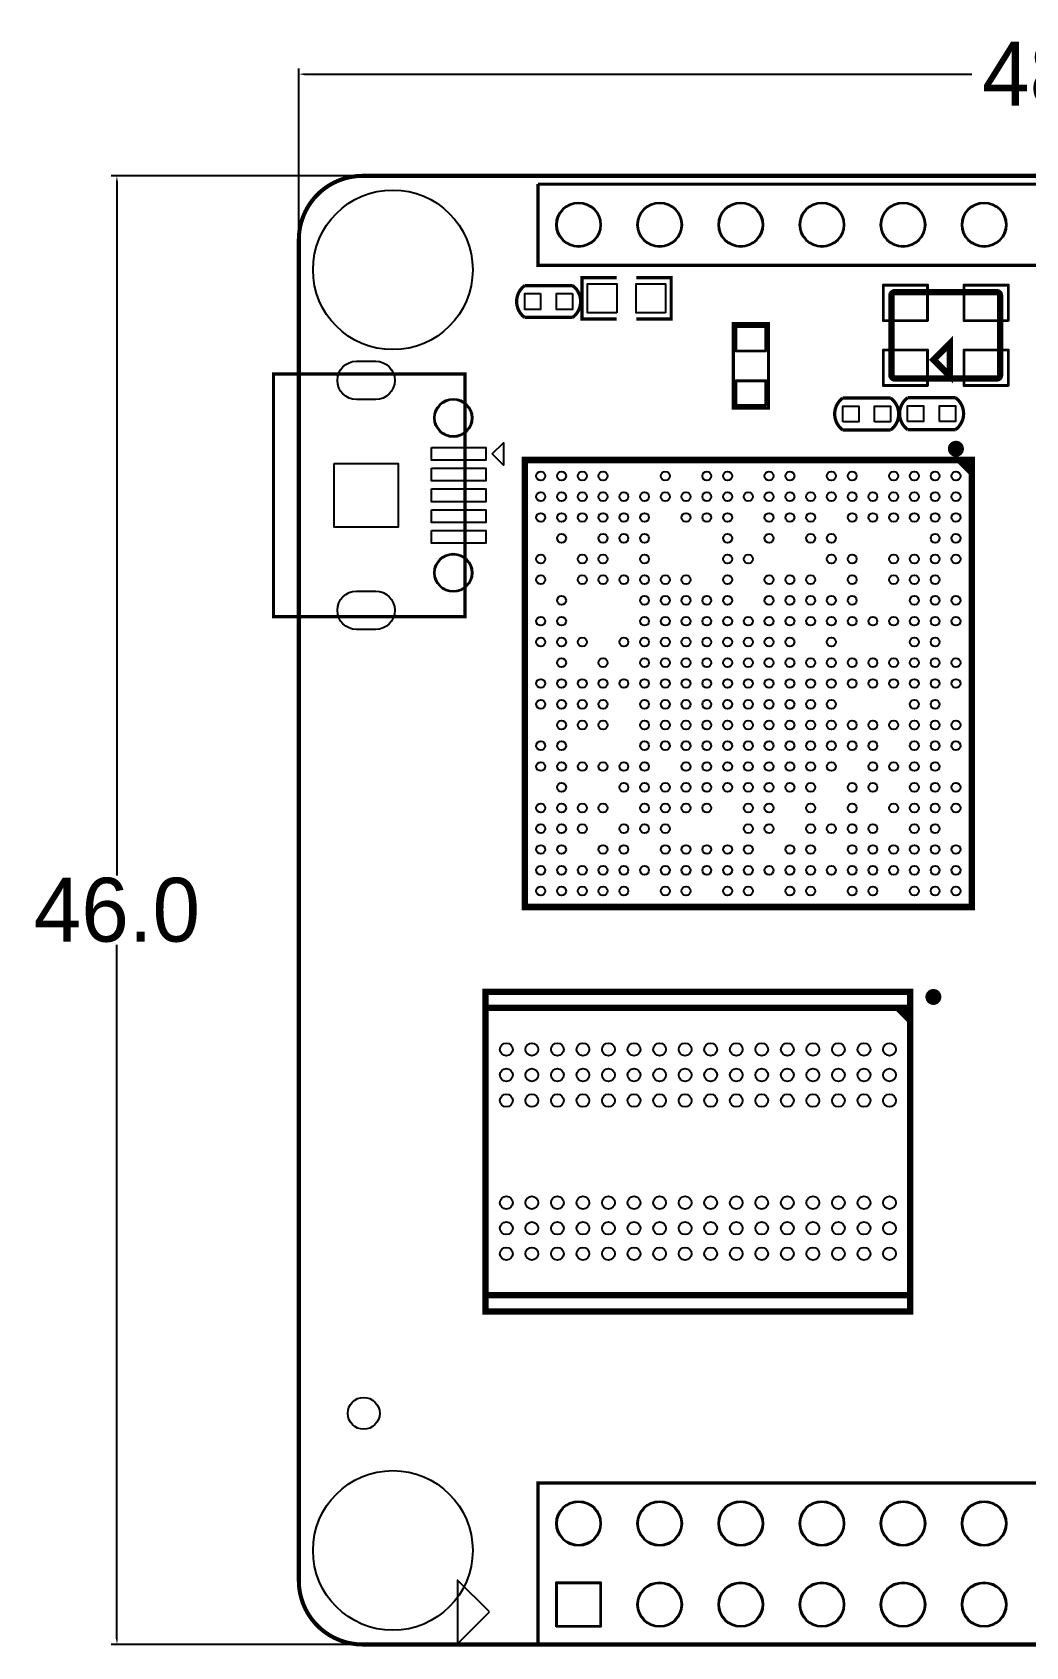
# Model space of a CAD drawing. Header units: millimetres. Extents: x -62 to 52, y -23 to 27.
# Drawn here: x -62.3 to -31.2, y -23.2 to 27.4 of the extents above; entities that cross this region are included whole.
import ezdxf

# ---------------------------------------------------------------- set-up
doc = ezdxf.new("R2010")
doc.units = ezdxf.units.MM
for name, color, linetype in [('BG_OUTLINE', 254, 'Continuous'), ('PG_SILKSCREEN_TOP', 30, 'Continuous'), ('PIN_PASTEMASK_TOP', 85, 'Continuous'), ('PIN_TOP', 1, 'Continuous')]:
    doc.layers.add(name, color=color, linetype=linetype)
doc.dimstyles.get("Standard").update_dxf_attribs({"dimtxt": 0.18, "dimasz": 0.18, "dimexe": 0.18, "dimexo": 0.0625, "dimgap": 0.09, "dimtad": 0, "dimtih": 1, "dimtoh": 1, "dimdec": 1, "dimzin": 0, "dimdsep": 46, "dimtxsty": 'Standard', "dimcen": 0.09, "dimadec": 0, "dimazin": 0, "dimtfac": 1, "dimtdec": 1, "dimtofl": 0, "dimtmove": 0, "dimatfit": 3, "dimfxl": 1, "dimtolj": 1, "dimtzin": 0, "dimarcsym": 0})

# ---------------------------------------------------------------- blocks, each defined once
blk = doc.blocks.new('*D5')
at = {"color": 0, "linetype": 'Continuous', "lineweight": -2}
for p, q in [((-52.052, 22.91), (-59.865, 22.91)), ((-59.685, 22.73), (-59.685, 1)), ((-59.685, -22.91), (-59.685, -1.18)), ((-52.052, -23.09), (-59.865, -23.09))]:
    blk.add_line(p, q, dxfattribs=at)
at = {"color": 0, "linetype": 'Continuous'}
for points in [[(-59.715, 22.73), (-59.655, 22.73), (-59.685, 22.91)], [(-59.715, -22.91), (-59.655, -22.91), (-59.685, -23.09)]]:
    blk.add_solid(points, dxfattribs=at)
at = {"layer": 'Defpoints', "color": 0, "linetype": 'Continuous'}
for p in [(-51.99, 22.91), (-59.685, -23.09), (-51.99, -23.09)]:
    blk.add_point(p, dxfattribs=at)
at = {"color": 0, "linetype": 'Continuous', "insert": (-59.685, -0.09), "char_height": 2, "attachment_point": 5}
blk.add_mtext('\\A1;46.0', dxfattribs=at)
blk = doc.blocks.new('*D6')
at = {"color": 0, "linetype": 'Continuous', "lineweight": -2}
for p, q in [((-53.99, 20.973), (-53.99, 26.273)), ((-53.81, 26.093), (-32.913, 26.093)), ((-6.17, 26.093), (-27.067, 26.093)), ((-5.99, 20.973), (-5.99, 26.273))]:
    blk.add_line(p, q, dxfattribs=at)
at = {"color": 0, "linetype": 'Continuous'}
for points in [[(-53.81, 26.123), (-53.81, 26.063), (-53.99, 26.093)], [(-6.17, 26.123), (-6.17, 26.063), (-5.99, 26.093)]]:
    blk.add_solid(points, dxfattribs=at)
at = {"layer": 'Defpoints', "color": 0, "linetype": 'Continuous'}
for p in [(-5.99, 26.093), (-53.99, 20.91), (-5.99, 20.91)]:
    blk.add_point(p, dxfattribs=at)
at = {"color": 0, "linetype": 'Continuous', "insert": (-29.99, 26.093), "char_height": 2, "attachment_point": 5}
blk.add_mtext('\\A1;48.0', dxfattribs=at)

msp = doc.modelspace()

# ---------------------------------------------------------------- linework, layer by layer
at = {"layer": 'BG_OUTLINE', "const_width": 0.127}
msp.add_lwpolyline([(-51.99, 22.91), (-7.99, 22.91, -0.414214), (-5.99, 20.91), (-5.99, -21.09, -0.414214), (-7.99, -23.09), (-51.99, -23.09, -0.414214), (-53.99, -21.09), (-53.99, 20.91, -0.414214), (-51.99, 22.91)], format="xyb", dxfattribs=at)
at = {"layer": 'PG_SILKSCREEN_TOP'}
for points, const_width in [([(-46.5, 22.649), (-13.48, 22.649), (-13.48, 20.109)], 0.1), ([(-13.48, 20.109), (-46.5, 20.109), (-46.5, 22.649)], 0.1), ([(-44.033, 19.723), (-45.125, 19.723), (-45.125, 18.427), (-44.033, 18.427)], 0.102), ([(-43.424, 19.723), (-42.331, 19.723), (-42.331, 18.427), (-43.424, 18.427)], 0.102), ([(-45.417, 19.473), (-46.917, 19.473)], 0.102), ([(-46.917, 18.474), (-45.417, 18.474)], 0.102), ([(-40.383, 18.282), (-39.283, 18.282), (-39.283, 15.632), (-40.383, 15.632), (-40.383, 18.282)], 0.1), ([(-33.605, 16.644), (-33.605, 17.66), (-34.113, 17.152), (-33.605, 16.644)], 0.203), ([(-53.983, 9.102), (-48.783, 9.102), (-48.783, 16.702), (-54.783, 16.702), (-54.783, 9.102), (-53.983, 9.102)], 0.1), ([(-53.983, 16.702), (-53.983, 9.102)], 0.1), ([(-35.458, 15.95), (-36.958, 15.95)], 0.102), ([(-33.426, 15.961), (-34.926, 15.961)], 0.102), ([(-36.958, 14.95), (-35.458, 14.95)], 0.102), ([(-34.926, 14.961), (-33.426, 14.961)], 0.102), ([(-46.914, 14.01), (-46.914, 0.01), (-32.913, 0.01), (-32.913, 14.01), (-46.914, 14.01)], 0.201), ([(-33.315, 14.01), (-32.913, 13.609)], 0.201), ([(-33.114, 14.01), (-32.913, 13.81)], 0.201), ([(-34.843, -3.152), (-34.843, -2.648), (-48.143, -2.648), (-48.143, -3.152), (-34.843, -3.152), (-34.843, -12.152), (-48.143, -12.152), (-48.143, -3.152)], 0.2), ([(-35.243, -3.152), (-34.843, -3.552)], 0.2), ([(-35.043, -3.152), (-34.843, -3.352)], 0.2), ([(-34.843, -12.152), (-34.843, -12.656), (-48.143, -12.656), (-48.143, -12.152)], 0.2), ([(-46.5, -18.029), (-13.48, -18.029), (-13.48, -23.109), (-46.5, -23.109), (-46.5, -18.029)], 0.1)]:
    msp.add_lwpolyline(points, dxfattribs=dict(at, const_width=const_width))
for points, const_width in [([(-46.917, 18.474, -0.504954), (-46.917, 19.473)], 0.102), ([(-45.417, 18.474, 0.503899), (-45.417, 19.473)], 0.102), ([(-32.032, 16.664), (-32.032, 19.164, 0.414406), (-32.132, 19.264), (-35.331, 19.264, 0.414454), (-35.432, 19.164), (-35.432, 16.664, 0.414418), (-35.331, 16.564), (-32.132, 16.564, 0.414394), (-32.032, 16.664)], 0.2), ([(-36.958, 15.95, 0.503898), (-36.958, 14.95)], 0.102), ([(-35.458, 15.95, -0.504954), (-35.458, 14.95)], 0.102), ([(-34.926, 15.961, 0.503889), (-34.926, 14.961)], 0.102), ([(-33.426, 15.961, -0.504958), (-33.426, 14.961)], 0.102), ([(-33.287, 14.36, -0.999969), (-33.54, 14.36, -1.000031), (-33.287, 14.36)], 0.249), ([(-33.994, -2.808, -0.999975), (-34.244, -2.808, -1.000025), (-33.994, -2.808)], 0.25)]:
    msp.add_lwpolyline(points, format="xyb", dxfattribs=dict(at, const_width=const_width))
for points in [[(-47.933, 14.202), (-47.583, 14.552), (-47.583, 13.852)], [(-48.017, -22.07), (-49.017, -21.07), (-49.017, -23.07)]]:
    msp.add_lwpolyline(points, close=True, dxfattribs=at)
at = {"layer": 'PIN_PASTEMASK_TOP'}
for points in [[(-46.417, 19.223), (-46.417, 18.723), (-46.917, 18.723), (-46.917, 19.223)], [(-45.417, 19.223), (-45.417, 18.723), (-45.917, 18.723), (-45.917, 19.223)], [(-44.033, 18.618), (-44.948, 18.618), (-44.948, 19.532), (-44.033, 19.532)], [(-42.509, 18.618), (-43.424, 18.618), (-43.424, 19.532), (-42.509, 19.532)], [(-34.321, 18.379), (-35.671, 18.379), (-35.671, 19.479), (-34.321, 19.479)], [(-31.792, 18.379), (-33.142, 18.379), (-33.142, 19.479), (-31.792, 19.479)], [(-39.383, 17.432), (-40.283, 17.432), (-40.283, 18.182), (-39.383, 18.182)], [(-34.321, 16.349), (-35.671, 16.349), (-35.671, 17.449), (-34.321, 17.449)], [(-31.792, 16.349), (-33.142, 16.349), (-33.142, 17.449), (-31.792, 17.449)], [(-39.383, 15.732), (-40.283, 15.732), (-40.283, 16.482), (-39.383, 16.482)], [(-36.958, 15.2), (-36.958, 15.7), (-36.458, 15.7), (-36.458, 15.2)], [(-35.958, 15.2), (-35.958, 15.7), (-35.458, 15.7), (-35.458, 15.2)], [(-34.926, 15.211), (-34.926, 15.711), (-34.426, 15.711), (-34.426, 15.211)], [(-33.926, 15.211), (-33.926, 15.711), (-33.426, 15.711), (-33.426, 15.211)], [(-49.833, 14.402), (-48.133, 14.402), (-48.133, 14.002), (-49.833, 14.002)], [(-52.883, 13.902), (-50.883, 13.902), (-50.883, 11.902), (-52.883, 11.902)], [(-49.833, 13.752), (-48.133, 13.752), (-48.133, 13.352), (-49.833, 13.352)], [(-49.833, 13.102), (-48.133, 13.102), (-48.133, 12.702), (-49.833, 12.702)], [(-49.833, 12.452), (-48.133, 12.452), (-48.133, 12.052), (-49.833, 12.052)], [(-49.833, 11.802), (-48.133, 11.802), (-48.133, 11.402), (-49.833, 11.402)], [(-45.905, -22.514), (-45.905, -21.164), (-44.555, -21.164), (-44.555, -22.514)]]:
    msp.add_lwpolyline(points, close=True, dxfattribs=at)
for points in [[(-51.583, 15.902), (-52.183, 15.902, -1), (-52.183, 17.102), (-51.583, 17.102, -1)], [(-51.583, 8.702), (-52.183, 8.702, -1), (-52.183, 9.902), (-51.583, 9.902, -1)]]:
    msp.add_lwpolyline(points, format="xyb", close=True, dxfattribs=at)
for centre, radius in [((-45.23, 21.379), 0.675), ((-42.69, 21.379), 0.675), ((-40.15, 21.379), 0.675), ((-37.61, 21.379), 0.675), ((-35.07, 21.379), 0.675), ((-32.53, 21.379), 0.675), ((-49.153, 15.327), 0.575), ((-46.414, 13.51), 0.14), ((-45.763, 13.51), 0.14), ((-45.113, 13.51), 0.14), ((-44.463, 13.51), 0.14), ((-42.515, 13.51), 0.14), ((-41.214, 13.51), 0.14), ((-40.564, 13.51), 0.14), ((-39.263, 13.51), 0.14), ((-38.613, 13.51), 0.14), ((-37.313, 13.51), 0.14), ((-36.662, 13.51), 0.14), ((-35.365, 13.51), 0.14), ((-34.714, 13.51), 0.14), ((-34.064, 13.51), 0.14), ((-33.414, 13.51), 0.14), ((-46.414, 12.86), 0.14), ((-45.763, 12.86), 0.14), ((-45.113, 12.86), 0.14), ((-44.463, 12.86), 0.14), ((-43.812, 12.86), 0.14), ((-43.165, 12.86), 0.14), ((-42.515, 12.86), 0.14), ((-41.864, 12.86), 0.14), ((-41.214, 12.86), 0.14), ((-40.564, 12.86), 0.14), ((-39.914, 12.86), 0.14), ((-39.263, 12.86), 0.14), ((-38.613, 12.86), 0.14), ((-37.963, 12.86), 0.14), ((-37.313, 12.86), 0.14), ((-36.662, 12.86), 0.14), ((-36.015, 12.86), 0.14), ((-35.365, 12.86), 0.14), ((-34.714, 12.86), 0.14), ((-34.064, 12.86), 0.14), ((-33.414, 12.86), 0.14), ((-46.414, 12.209), 0.14), ((-45.763, 12.209), 0.14), ((-45.113, 12.209), 0.14), ((-44.463, 12.209), 0.14), ((-43.812, 12.209), 0.14), ((-43.165, 12.209), 0.14), ((-41.864, 12.209), 0.14), ((-41.214, 12.209), 0.14), ((-40.564, 12.209), 0.14), ((-39.263, 12.209), 0.14), ((-38.613, 12.209), 0.14), ((-37.963, 12.209), 0.14), ((-36.662, 12.209), 0.14), ((-36.015, 12.209), 0.14), ((-35.365, 12.209), 0.14), ((-34.714, 12.209), 0.14), ((-34.064, 12.209), 0.14), ((-33.414, 12.209), 0.14), ((-45.763, 11.559), 0.14), ((-44.463, 11.559), 0.14), ((-43.812, 11.559), 0.14), ((-43.165, 11.559), 0.14), ((-40.564, 11.559), 0.14), ((-39.263, 11.559), 0.14), ((-37.963, 11.559), 0.14), ((-37.313, 11.559), 0.14), ((-34.064, 11.559), 0.14), ((-33.414, 11.559), 0.14), ((-49.153, 10.477), 0.575), ((-46.414, 10.909), 0.14), ((-45.113, 10.909), 0.14), ((-44.463, 10.909), 0.14), ((-43.165, 10.909), 0.14), ((-40.564, 10.909), 0.14), ((-39.914, 10.909), 0.14), ((-37.313, 10.909), 0.14), ((-36.662, 10.909), 0.14), ((-35.365, 10.909), 0.14), ((-34.714, 10.909), 0.14), ((-34.064, 10.909), 0.14), ((-33.414, 10.909), 0.14), ((-46.414, 10.261), 0.14), ((-45.113, 10.261), 0.14), ((-44.463, 10.261), 0.14), ((-43.812, 10.261), 0.14), ((-43.165, 10.261), 0.14), ((-42.515, 10.261), 0.14), ((-41.864, 10.261), 0.14), ((-40.564, 10.261), 0.14), ((-39.263, 10.261), 0.14), ((-38.613, 10.261), 0.14), ((-37.963, 10.261), 0.14), ((-36.662, 10.261), 0.14), ((-35.365, 10.261), 0.14), ((-34.714, 10.261), 0.14), ((-34.064, 10.261), 0.14), ((-45.763, 9.611), 0.14), ((-43.165, 9.611), 0.14), ((-42.515, 9.611), 0.14), ((-41.864, 9.611), 0.14), ((-41.214, 9.611), 0.14), ((-40.564, 9.611), 0.14), ((-39.263, 9.611), 0.14), ((-38.613, 9.611), 0.14), ((-37.963, 9.611), 0.14), ((-37.313, 9.611), 0.14), ((-36.662, 9.611), 0.14), ((-34.714, 9.611), 0.14), ((-34.064, 9.611), 0.14), ((-33.414, 9.611), 0.14), ((-46.414, 8.961), 0.14), ((-45.763, 8.961), 0.14), ((-43.165, 8.961), 0.14), ((-42.515, 8.961), 0.14), ((-41.864, 8.961), 0.14), ((-41.214, 8.961), 0.14), ((-40.564, 8.961), 0.14), ((-39.914, 8.961), 0.14), ((-39.263, 8.961), 0.14), ((-38.613, 8.961), 0.14), ((-37.963, 8.961), 0.14), ((-37.313, 8.961), 0.14), ((-36.662, 8.961), 0.14), ((-36.015, 8.961), 0.14), ((-35.365, 8.961), 0.14), ((-34.714, 8.961), 0.14), ((-34.064, 8.961), 0.14), ((-33.414, 8.961), 0.14), ((-46.414, 8.311), 0.14), ((-45.763, 8.311), 0.14), ((-45.113, 8.311), 0.14), ((-43.812, 8.311), 0.14), ((-43.165, 8.311), 0.14), ((-42.515, 8.311), 0.14), ((-41.864, 8.311), 0.14), ((-41.214, 8.311), 0.14), ((-40.564, 8.311), 0.14), ((-39.914, 8.311), 0.14), ((-39.263, 8.311), 0.14), ((-38.613, 8.311), 0.14), ((-37.313, 8.311), 0.14), ((-34.714, 8.311), 0.14), ((-34.064, 8.311), 0.14), ((-45.763, 7.66), 0.14), ((-44.463, 7.66), 0.14), ((-43.165, 7.66), 0.14), ((-42.515, 7.66), 0.14), ((-41.864, 7.66), 0.14), ((-41.214, 7.66), 0.14), ((-40.564, 7.66), 0.14), ((-39.914, 7.66), 0.14), ((-39.263, 7.66), 0.14), ((-38.613, 7.66), 0.14), ((-37.963, 7.66), 0.14), ((-37.313, 7.66), 0.14), ((-36.662, 7.66), 0.14), ((-36.015, 7.66), 0.14), ((-35.365, 7.66), 0.14), ((-34.714, 7.66), 0.14), ((-34.064, 7.66), 0.14), ((-33.414, 7.66), 0.14), ((-46.414, 7.01), 0.14), ((-45.763, 7.01), 0.14), ((-45.113, 7.01), 0.14), ((-44.463, 7.01), 0.14), ((-43.812, 7.01), 0.14), ((-43.165, 7.01), 0.14), ((-42.515, 7.01), 0.14), ((-41.864, 7.01), 0.14), ((-41.214, 7.01), 0.14), ((-40.564, 7.01), 0.14), ((-39.914, 7.01), 0.14), ((-39.263, 7.01), 0.14), ((-38.613, 7.01), 0.14), ((-37.963, 7.01), 0.14), ((-37.313, 7.01), 0.14), ((-36.662, 7.01), 0.14), ((-36.015, 7.01), 0.14), ((-35.365, 7.01), 0.14), ((-34.714, 7.01), 0.14), ((-34.064, 7.01), 0.14), ((-33.414, 7.01), 0.14), ((-46.414, 6.36), 0.14), ((-45.763, 6.36), 0.14), ((-45.113, 6.36), 0.14), ((-44.463, 6.36), 0.14), ((-43.165, 6.36), 0.14), ((-42.515, 6.36), 0.14), ((-41.864, 6.36), 0.14), ((-41.214, 6.36), 0.14), ((-40.564, 6.36), 0.14), ((-39.914, 6.36), 0.14), ((-39.263, 6.36), 0.14), ((-38.613, 6.36), 0.14), ((-37.963, 6.36), 0.14), ((-37.313, 6.36), 0.14), ((-34.714, 6.36), 0.14), ((-34.064, 6.36), 0.14), ((-45.763, 5.71), 0.14), ((-45.113, 5.71), 0.14), ((-44.463, 5.71), 0.14), ((-43.165, 5.71), 0.14), ((-42.515, 5.71), 0.14), ((-41.864, 5.71), 0.14), ((-41.214, 5.71), 0.14), ((-40.564, 5.71), 0.14), ((-39.914, 5.71), 0.14), ((-39.263, 5.71), 0.14), ((-38.613, 5.71), 0.14), ((-37.963, 5.71), 0.14), ((-37.313, 5.71), 0.14), ((-36.662, 5.71), 0.14), ((-36.015, 5.71), 0.14), ((-35.365, 5.71), 0.14), ((-34.714, 5.71), 0.14), ((-34.064, 5.71), 0.14), ((-33.414, 5.71), 0.14), ((-46.414, 5.059), 0.14), ((-45.763, 5.059), 0.14), ((-43.165, 5.059), 0.14), ((-42.515, 5.059), 0.14), ((-41.864, 5.059), 0.14), ((-41.214, 5.059), 0.14), ((-40.564, 5.059), 0.14), ((-39.914, 5.059), 0.14), ((-39.263, 5.059), 0.14), ((-38.613, 5.059), 0.14), ((-37.963, 5.059), 0.14), ((-37.313, 5.059), 0.14), ((-36.662, 5.059), 0.14), ((-36.015, 5.059), 0.14), ((-34.714, 5.059), 0.14), ((-34.064, 5.059), 0.14), ((-33.414, 5.059), 0.14), ((-46.414, 4.409), 0.14), ((-45.763, 4.409), 0.14), ((-45.113, 4.409), 0.14), ((-44.463, 4.409), 0.14), ((-43.812, 4.409), 0.14), ((-43.165, 4.409), 0.14), ((-41.864, 4.409), 0.14), ((-41.214, 4.409), 0.14), ((-40.564, 4.409), 0.14), ((-39.914, 4.409), 0.14), ((-39.263, 4.409), 0.14), ((-38.613, 4.409), 0.14), ((-37.963, 4.409), 0.14), ((-37.313, 4.409), 0.14), ((-36.015, 4.409), 0.14), ((-35.365, 4.409), 0.14), ((-34.714, 4.409), 0.14), ((-34.064, 4.409), 0.14), ((-45.763, 3.759), 0.14), ((-43.812, 3.759), 0.14), ((-43.165, 3.759), 0.14), ((-42.515, 3.759), 0.14), ((-41.864, 3.759), 0.14), ((-41.214, 3.759), 0.14), ((-40.564, 3.759), 0.14), ((-39.914, 3.759), 0.14), ((-39.263, 3.759), 0.14), ((-38.613, 3.759), 0.14), ((-37.963, 3.759), 0.14), ((-36.662, 3.759), 0.14), ((-36.015, 3.759), 0.14), ((-34.714, 3.759), 0.14), ((-34.064, 3.759), 0.14), ((-33.414, 3.759), 0.14), ((-46.414, 3.111), 0.14), ((-45.763, 3.111), 0.14), ((-45.113, 3.111), 0.14), ((-44.463, 3.111), 0.14), ((-43.165, 3.111), 0.14), ((-42.515, 3.111), 0.14), ((-41.864, 3.111), 0.14), ((-41.214, 3.111), 0.14), ((-39.914, 3.111), 0.14), ((-39.263, 3.111), 0.14), ((-37.963, 3.111), 0.14), ((-36.662, 3.111), 0.14), ((-35.365, 3.111), 0.14), ((-34.714, 3.111), 0.14), ((-34.064, 3.111), 0.14), ((-33.414, 3.111), 0.14), ((-46.414, 2.461), 0.14), ((-45.763, 2.461), 0.14), ((-45.113, 2.461), 0.14), ((-43.812, 2.461), 0.14), ((-43.165, 2.461), 0.14), ((-42.515, 2.461), 0.14), ((-39.914, 2.461), 0.14), ((-39.263, 2.461), 0.14), ((-37.963, 2.461), 0.14), ((-37.313, 2.461), 0.14), ((-36.662, 2.461), 0.14), ((-36.015, 2.461), 0.14), ((-34.714, 2.461), 0.14), ((-34.064, 2.461), 0.14), ((-46.414, 1.811), 0.14), ((-45.763, 1.811), 0.14), ((-44.463, 1.811), 0.14), ((-43.812, 1.811), 0.14), ((-42.515, 1.811), 0.14), ((-41.864, 1.811), 0.14), ((-41.214, 1.811), 0.14), ((-40.564, 1.811), 0.14), ((-39.914, 1.811), 0.14), ((-38.613, 1.811), 0.14), ((-37.963, 1.811), 0.14), ((-36.662, 1.811), 0.14), ((-36.015, 1.811), 0.14), ((-35.365, 1.811), 0.14), ((-34.714, 1.811), 0.14), ((-34.064, 1.811), 0.14), ((-33.414, 1.811), 0.14), ((-46.414, 1.16), 0.14), ((-45.763, 1.16), 0.14), ((-45.113, 1.16), 0.14), ((-44.463, 1.16), 0.14), ((-43.812, 1.16), 0.14), ((-43.165, 1.16), 0.14), ((-42.515, 1.16), 0.14), ((-41.864, 1.16), 0.14), ((-41.214, 1.16), 0.14), ((-40.564, 1.16), 0.14), ((-39.914, 1.16), 0.14), ((-39.263, 1.16), 0.14), ((-38.613, 1.16), 0.14), ((-37.963, 1.16), 0.14), ((-37.313, 1.16), 0.14), ((-36.662, 1.16), 0.14), ((-36.015, 1.16), 0.14), ((-35.365, 1.16), 0.14), ((-34.714, 1.16), 0.14), ((-34.064, 1.16), 0.14), ((-33.414, 1.16), 0.14), ((-46.414, 0.51), 0.14), ((-45.763, 0.51), 0.14), ((-45.113, 0.51), 0.14), ((-44.463, 0.51), 0.14), ((-43.812, 0.51), 0.14), ((-42.515, 0.51), 0.14), ((-41.864, 0.51), 0.14), ((-40.564, 0.51), 0.14), ((-39.914, 0.51), 0.14), ((-38.613, 0.51), 0.14), ((-37.963, 0.51), 0.14), ((-36.662, 0.51), 0.14), ((-36.015, 0.51), 0.14), ((-34.714, 0.51), 0.14), ((-34.064, 0.51), 0.14), ((-33.414, 0.51), 0.14), ((-47.493, -4.452), 0.2), ((-46.693, -4.452), 0.2), ((-45.893, -4.452), 0.2), ((-45.093, -4.452), 0.2), ((-44.293, -4.452), 0.2), ((-43.493, -4.452), 0.2), ((-42.693, -4.452), 0.2), ((-41.893, -4.452), 0.2), ((-41.093, -4.452), 0.2), ((-40.293, -4.452), 0.2), ((-39.493, -4.452), 0.2), ((-38.693, -4.452), 0.2), ((-37.893, -4.452), 0.2), ((-37.093, -4.452), 0.2), ((-36.293, -4.452), 0.2), ((-35.493, -4.452), 0.2), ((-47.493, -5.252), 0.2), ((-46.693, -5.252), 0.2), ((-45.893, -5.252), 0.2), ((-45.093, -5.252), 0.2), ((-44.293, -5.252), 0.2), ((-43.493, -5.252), 0.2), ((-42.693, -5.252), 0.2), ((-41.893, -5.252), 0.2), ((-41.093, -5.252), 0.2), ((-40.293, -5.252), 0.2), ((-39.493, -5.252), 0.2), ((-38.693, -5.252), 0.2), ((-37.893, -5.252), 0.2), ((-37.093, -5.252), 0.2), ((-36.293, -5.252), 0.2), ((-35.493, -5.252), 0.2), ((-47.493, -6.052), 0.2), ((-46.693, -6.052), 0.2), ((-45.893, -6.052), 0.2), ((-45.093, -6.052), 0.2), ((-44.293, -6.052), 0.2), ((-43.493, -6.052), 0.2), ((-42.693, -6.052), 0.2), ((-41.893, -6.052), 0.2), ((-41.093, -6.052), 0.2), ((-40.293, -6.052), 0.2), ((-39.493, -6.052), 0.2), ((-38.693, -6.052), 0.2), ((-37.893, -6.052), 0.2), ((-37.093, -6.052), 0.2), ((-36.293, -6.052), 0.2), ((-35.493, -6.052), 0.2), ((-47.493, -9.252), 0.2), ((-46.693, -9.252), 0.2), ((-45.893, -9.252), 0.2), ((-45.093, -9.252), 0.2), ((-44.293, -9.252), 0.2), ((-43.493, -9.252), 0.2), ((-42.693, -9.252), 0.2), ((-41.893, -9.252), 0.2), ((-41.093, -9.252), 0.2), ((-40.293, -9.252), 0.2), ((-39.493, -9.252), 0.2), ((-38.693, -9.252), 0.2), ((-37.893, -9.252), 0.2), ((-37.093, -9.252), 0.2), ((-36.293, -9.252), 0.2), ((-35.493, -9.252), 0.2), ((-47.493, -10.052), 0.2), ((-46.693, -10.052), 0.2), ((-45.893, -10.052), 0.2), ((-45.093, -10.052), 0.2), ((-44.293, -10.052), 0.2), ((-43.493, -10.052), 0.2), ((-42.693, -10.052), 0.2), ((-41.893, -10.052), 0.2), ((-41.093, -10.052), 0.2), ((-40.293, -10.052), 0.2), ((-39.493, -10.052), 0.2), ((-38.693, -10.052), 0.2), ((-37.893, -10.052), 0.2), ((-37.093, -10.052), 0.2), ((-36.293, -10.052), 0.2), ((-35.493, -10.052), 0.2), ((-47.493, -10.852), 0.2), ((-46.693, -10.852), 0.2), ((-45.893, -10.852), 0.2), ((-45.093, -10.852), 0.2), ((-44.293, -10.852), 0.2), ((-43.493, -10.852), 0.2), ((-42.693, -10.852), 0.2), ((-41.893, -10.852), 0.2), ((-41.093, -10.852), 0.2), ((-40.293, -10.852), 0.2), ((-39.493, -10.852), 0.2), ((-38.693, -10.852), 0.2), ((-37.893, -10.852), 0.2), ((-37.093, -10.852), 0.2), ((-36.293, -10.852), 0.2), ((-35.493, -10.852), 0.2), ((-45.23, -19.299), 0.675), ((-42.69, -19.299), 0.675), ((-40.15, -19.299), 0.675), ((-37.61, -19.299), 0.675), ((-35.07, -19.299), 0.675), ((-32.53, -19.299), 0.675), ((-42.69, -21.839), 0.675), ((-40.15, -21.839), 0.675), ((-37.61, -21.839), 0.675), ((-35.07, -21.839), 0.675), ((-32.53, -21.839), 0.675)]:
    msp.add_circle(centre, radius, dxfattribs=at)
at = {"layer": 'PIN_TOP'}
for points in [[(-46.417, 19.223), (-46.417, 18.723), (-46.917, 18.723), (-46.917, 19.223)], [(-45.417, 19.223), (-45.417, 18.723), (-45.917, 18.723), (-45.917, 19.223)], [(-44.033, 18.618), (-44.948, 18.618), (-44.948, 19.532), (-44.033, 19.532)], [(-42.509, 18.618), (-43.424, 18.618), (-43.424, 19.532), (-42.509, 19.532)], [(-34.296, 18.354), (-35.696, 18.354), (-35.696, 19.504), (-34.296, 19.504)], [(-31.767, 18.354), (-33.167, 18.354), (-33.167, 19.504), (-31.767, 19.504)], [(-39.358, 17.407), (-40.308, 17.407), (-40.308, 18.207), (-39.358, 18.207)], [(-34.296, 16.324), (-35.696, 16.324), (-35.696, 17.474), (-34.296, 17.474)], [(-31.767, 16.324), (-33.167, 16.324), (-33.167, 17.474), (-31.767, 17.474)], [(-39.358, 15.707), (-40.308, 15.707), (-40.308, 16.507), (-39.358, 16.507)], [(-36.958, 15.2), (-36.958, 15.7), (-36.458, 15.7), (-36.458, 15.2)], [(-35.958, 15.2), (-35.958, 15.7), (-35.458, 15.7), (-35.458, 15.2)], [(-34.926, 15.211), (-34.926, 15.711), (-34.426, 15.711), (-34.426, 15.211)], [(-33.926, 15.211), (-33.926, 15.711), (-33.426, 15.711), (-33.426, 15.211)], [(-49.833, 14.402), (-48.133, 14.402), (-48.133, 14.002), (-49.833, 14.002)], [(-52.883, 13.902), (-50.883, 13.902), (-50.883, 11.902), (-52.883, 11.902)], [(-49.833, 13.752), (-48.133, 13.752), (-48.133, 13.352), (-49.833, 13.352)], [(-49.833, 13.102), (-48.133, 13.102), (-48.133, 12.702), (-49.833, 12.702)], [(-49.833, 12.452), (-48.133, 12.452), (-48.133, 12.052), (-49.833, 12.052)], [(-49.833, 11.802), (-48.133, 11.802), (-48.133, 11.402), (-49.833, 11.402)], [(-45.93, -22.539), (-45.93, -21.139), (-44.53, -21.139), (-44.53, -22.539)]]:
    msp.add_lwpolyline(points, close=True, dxfattribs=at)
for points in [[(-51.583, 15.902), (-52.183, 15.902, -1), (-52.183, 17.102), (-51.583, 17.102, -1)], [(-51.583, 8.702), (-52.183, 8.702, -1), (-52.183, 9.902), (-51.583, 9.902, -1)]]:
    msp.add_lwpolyline(points, format="xyb", close=True, dxfattribs=at)
for centre, radius in [((-51.045, 19.966), 2.5), ((-45.23, 21.379), 0.7), ((-42.69, 21.379), 0.7), ((-40.15, 21.379), 0.7), ((-37.61, 21.379), 0.7), ((-35.07, 21.379), 0.7), ((-32.53, 21.379), 0.7), ((-49.153, 15.327), 0.6), ((-46.414, 13.51), 0.14), ((-45.763, 13.51), 0.14), ((-45.113, 13.51), 0.14), ((-44.463, 13.51), 0.14), ((-42.515, 13.51), 0.14), ((-41.214, 13.51), 0.14), ((-40.564, 13.51), 0.14), ((-39.263, 13.51), 0.14), ((-38.613, 13.51), 0.14), ((-37.313, 13.51), 0.14), ((-36.662, 13.51), 0.14), ((-35.365, 13.51), 0.14), ((-34.714, 13.51), 0.14), ((-34.064, 13.51), 0.14), ((-33.414, 13.51), 0.14), ((-46.414, 12.86), 0.14), ((-45.763, 12.86), 0.14), ((-45.113, 12.86), 0.14), ((-44.463, 12.86), 0.14), ((-43.812, 12.86), 0.14), ((-43.165, 12.86), 0.14), ((-42.515, 12.86), 0.14), ((-41.864, 12.86), 0.14), ((-41.214, 12.86), 0.14), ((-40.564, 12.86), 0.14), ((-39.914, 12.86), 0.14), ((-39.263, 12.86), 0.14), ((-38.613, 12.86), 0.14), ((-37.963, 12.86), 0.14), ((-37.313, 12.86), 0.14), ((-36.662, 12.86), 0.14), ((-36.015, 12.86), 0.14), ((-35.365, 12.86), 0.14), ((-34.714, 12.86), 0.14), ((-34.064, 12.86), 0.14), ((-33.414, 12.86), 0.14), ((-46.414, 12.209), 0.14), ((-45.763, 12.209), 0.14), ((-45.113, 12.209), 0.14), ((-44.463, 12.209), 0.14), ((-43.812, 12.209), 0.14), ((-43.165, 12.209), 0.14), ((-41.864, 12.209), 0.14), ((-41.214, 12.209), 0.14), ((-40.564, 12.209), 0.14), ((-39.263, 12.209), 0.14), ((-38.613, 12.209), 0.14), ((-37.963, 12.209), 0.14), ((-36.662, 12.209), 0.14), ((-36.015, 12.209), 0.14), ((-35.365, 12.209), 0.14), ((-34.714, 12.209), 0.14), ((-34.064, 12.209), 0.14), ((-33.414, 12.209), 0.14), ((-45.763, 11.559), 0.14), ((-44.463, 11.559), 0.14), ((-43.812, 11.559), 0.14), ((-43.165, 11.559), 0.14), ((-40.564, 11.559), 0.14), ((-39.263, 11.559), 0.14), ((-37.963, 11.559), 0.14), ((-37.313, 11.559), 0.14), ((-34.064, 11.559), 0.14), ((-33.414, 11.559), 0.14), ((-49.153, 10.477), 0.6), ((-46.414, 10.909), 0.14), ((-45.113, 10.909), 0.14), ((-44.463, 10.909), 0.14), ((-43.165, 10.909), 0.14), ((-40.564, 10.909), 0.14), ((-39.914, 10.909), 0.14), ((-37.313, 10.909), 0.14), ((-36.662, 10.909), 0.14), ((-35.365, 10.909), 0.14), ((-34.714, 10.909), 0.14), ((-34.064, 10.909), 0.14), ((-33.414, 10.909), 0.14), ((-46.414, 10.261), 0.14), ((-45.113, 10.261), 0.14), ((-44.463, 10.261), 0.14), ((-43.812, 10.261), 0.14), ((-43.165, 10.261), 0.14), ((-42.515, 10.261), 0.14), ((-41.864, 10.261), 0.14), ((-40.564, 10.261), 0.14), ((-39.263, 10.261), 0.14), ((-38.613, 10.261), 0.14), ((-37.963, 10.261), 0.14), ((-36.662, 10.261), 0.14), ((-35.365, 10.261), 0.14), ((-34.714, 10.261), 0.14), ((-34.064, 10.261), 0.14), ((-45.763, 9.611), 0.14), ((-43.165, 9.611), 0.14), ((-42.515, 9.611), 0.14), ((-41.864, 9.611), 0.14), ((-41.214, 9.611), 0.14), ((-40.564, 9.611), 0.14), ((-39.263, 9.611), 0.14), ((-38.613, 9.611), 0.14), ((-37.963, 9.611), 0.14), ((-37.313, 9.611), 0.14), ((-36.662, 9.611), 0.14), ((-34.714, 9.611), 0.14), ((-34.064, 9.611), 0.14), ((-33.414, 9.611), 0.14), ((-46.414, 8.961), 0.14), ((-45.763, 8.961), 0.14), ((-43.165, 8.961), 0.14), ((-42.515, 8.961), 0.14), ((-41.864, 8.961), 0.14), ((-41.214, 8.961), 0.14), ((-40.564, 8.961), 0.14), ((-39.914, 8.961), 0.14), ((-39.263, 8.961), 0.14), ((-38.613, 8.961), 0.14), ((-37.963, 8.961), 0.14), ((-37.313, 8.961), 0.14), ((-36.662, 8.961), 0.14), ((-36.015, 8.961), 0.14), ((-35.365, 8.961), 0.14), ((-34.714, 8.961), 0.14), ((-34.064, 8.961), 0.14), ((-33.414, 8.961), 0.14), ((-46.414, 8.311), 0.14), ((-45.763, 8.311), 0.14), ((-45.113, 8.311), 0.14), ((-43.812, 8.311), 0.14), ((-43.165, 8.311), 0.14), ((-42.515, 8.311), 0.14), ((-41.864, 8.311), 0.14), ((-41.214, 8.311), 0.14), ((-40.564, 8.311), 0.14), ((-39.914, 8.311), 0.14), ((-39.263, 8.311), 0.14), ((-38.613, 8.311), 0.14), ((-37.313, 8.311), 0.14), ((-34.714, 8.311), 0.14), ((-34.064, 8.311), 0.14), ((-45.763, 7.66), 0.14), ((-44.463, 7.66), 0.14), ((-43.165, 7.66), 0.14), ((-42.515, 7.66), 0.14), ((-41.864, 7.66), 0.14), ((-41.214, 7.66), 0.14), ((-40.564, 7.66), 0.14), ((-39.914, 7.66), 0.14), ((-39.263, 7.66), 0.14), ((-38.613, 7.66), 0.14), ((-37.963, 7.66), 0.14), ((-37.313, 7.66), 0.14), ((-36.662, 7.66), 0.14), ((-36.015, 7.66), 0.14), ((-35.365, 7.66), 0.14), ((-34.714, 7.66), 0.14), ((-34.064, 7.66), 0.14), ((-33.414, 7.66), 0.14), ((-46.414, 7.01), 0.14), ((-45.763, 7.01), 0.14), ((-45.113, 7.01), 0.14), ((-44.463, 7.01), 0.14), ((-43.812, 7.01), 0.14), ((-43.165, 7.01), 0.14), ((-42.515, 7.01), 0.14), ((-41.864, 7.01), 0.14), ((-41.214, 7.01), 0.14), ((-40.564, 7.01), 0.14), ((-39.914, 7.01), 0.14), ((-39.263, 7.01), 0.14), ((-38.613, 7.01), 0.14), ((-37.963, 7.01), 0.14), ((-37.313, 7.01), 0.14), ((-36.662, 7.01), 0.14), ((-36.015, 7.01), 0.14), ((-35.365, 7.01), 0.14), ((-34.714, 7.01), 0.14), ((-34.064, 7.01), 0.14), ((-33.414, 7.01), 0.14), ((-46.414, 6.36), 0.14), ((-45.763, 6.36), 0.14), ((-45.113, 6.36), 0.14), ((-44.463, 6.36), 0.14), ((-43.165, 6.36), 0.14), ((-42.515, 6.36), 0.14), ((-41.864, 6.36), 0.14), ((-41.214, 6.36), 0.14), ((-40.564, 6.36), 0.14), ((-39.914, 6.36), 0.14), ((-39.263, 6.36), 0.14), ((-38.613, 6.36), 0.14), ((-37.963, 6.36), 0.14), ((-37.313, 6.36), 0.14), ((-34.714, 6.36), 0.14), ((-34.064, 6.36), 0.14), ((-45.763, 5.71), 0.14), ((-45.113, 5.71), 0.14), ((-44.463, 5.71), 0.14), ((-43.165, 5.71), 0.14), ((-42.515, 5.71), 0.14), ((-41.864, 5.71), 0.14), ((-41.214, 5.71), 0.14), ((-40.564, 5.71), 0.14), ((-39.914, 5.71), 0.14), ((-39.263, 5.71), 0.14), ((-38.613, 5.71), 0.14), ((-37.963, 5.71), 0.14), ((-37.313, 5.71), 0.14), ((-36.662, 5.71), 0.14), ((-36.015, 5.71), 0.14), ((-35.365, 5.71), 0.14), ((-34.714, 5.71), 0.14), ((-34.064, 5.71), 0.14), ((-33.414, 5.71), 0.14), ((-46.414, 5.059), 0.14), ((-45.763, 5.059), 0.14), ((-43.165, 5.059), 0.14), ((-42.515, 5.059), 0.14), ((-41.864, 5.059), 0.14), ((-41.214, 5.059), 0.14), ((-40.564, 5.059), 0.14), ((-39.914, 5.059), 0.14), ((-39.263, 5.059), 0.14), ((-38.613, 5.059), 0.14), ((-37.963, 5.059), 0.14), ((-37.313, 5.059), 0.14), ((-36.662, 5.059), 0.14), ((-36.015, 5.059), 0.14), ((-34.714, 5.059), 0.14), ((-34.064, 5.059), 0.14), ((-33.414, 5.059), 0.14), ((-46.414, 4.409), 0.14), ((-45.763, 4.409), 0.14), ((-45.113, 4.409), 0.14), ((-44.463, 4.409), 0.14), ((-43.812, 4.409), 0.14), ((-43.165, 4.409), 0.14), ((-41.864, 4.409), 0.14), ((-41.214, 4.409), 0.14), ((-40.564, 4.409), 0.14), ((-39.914, 4.409), 0.14), ((-39.263, 4.409), 0.14), ((-38.613, 4.409), 0.14), ((-37.963, 4.409), 0.14), ((-37.313, 4.409), 0.14), ((-36.015, 4.409), 0.14), ((-35.365, 4.409), 0.14), ((-34.714, 4.409), 0.14), ((-34.064, 4.409), 0.14), ((-45.763, 3.759), 0.14), ((-43.812, 3.759), 0.14), ((-43.165, 3.759), 0.14), ((-42.515, 3.759), 0.14), ((-41.864, 3.759), 0.14), ((-41.214, 3.759), 0.14), ((-40.564, 3.759), 0.14), ((-39.914, 3.759), 0.14), ((-39.263, 3.759), 0.14), ((-38.613, 3.759), 0.14), ((-37.963, 3.759), 0.14), ((-36.662, 3.759), 0.14), ((-36.015, 3.759), 0.14), ((-34.714, 3.759), 0.14), ((-34.064, 3.759), 0.14), ((-33.414, 3.759), 0.14), ((-46.414, 3.111), 0.14), ((-45.763, 3.111), 0.14), ((-45.113, 3.111), 0.14), ((-44.463, 3.111), 0.14), ((-43.165, 3.111), 0.14), ((-42.515, 3.111), 0.14), ((-41.864, 3.111), 0.14), ((-41.214, 3.111), 0.14), ((-39.914, 3.111), 0.14), ((-39.263, 3.111), 0.14), ((-37.963, 3.111), 0.14), ((-36.662, 3.111), 0.14), ((-35.365, 3.111), 0.14), ((-34.714, 3.111), 0.14), ((-34.064, 3.111), 0.14), ((-33.414, 3.111), 0.14), ((-46.414, 2.461), 0.14), ((-45.763, 2.461), 0.14), ((-45.113, 2.461), 0.14), ((-43.812, 2.461), 0.14), ((-43.165, 2.461), 0.14), ((-42.515, 2.461), 0.14), ((-39.914, 2.461), 0.14), ((-39.263, 2.461), 0.14), ((-37.963, 2.461), 0.14), ((-37.313, 2.461), 0.14), ((-36.662, 2.461), 0.14), ((-36.015, 2.461), 0.14), ((-34.714, 2.461), 0.14), ((-34.064, 2.461), 0.14), ((-46.414, 1.811), 0.14), ((-45.763, 1.811), 0.14), ((-44.463, 1.811), 0.14), ((-43.812, 1.811), 0.14), ((-42.515, 1.811), 0.14), ((-41.864, 1.811), 0.14), ((-41.214, 1.811), 0.14), ((-40.564, 1.811), 0.14), ((-39.914, 1.811), 0.14), ((-38.613, 1.811), 0.14), ((-37.963, 1.811), 0.14), ((-36.662, 1.811), 0.14), ((-36.015, 1.811), 0.14), ((-35.365, 1.811), 0.14), ((-34.714, 1.811), 0.14), ((-34.064, 1.811), 0.14), ((-33.414, 1.811), 0.14), ((-46.414, 1.16), 0.14), ((-45.763, 1.16), 0.14), ((-45.113, 1.16), 0.14), ((-44.463, 1.16), 0.14), ((-43.812, 1.16), 0.14), ((-43.165, 1.16), 0.14), ((-42.515, 1.16), 0.14), ((-41.864, 1.16), 0.14), ((-41.214, 1.16), 0.14), ((-40.564, 1.16), 0.14), ((-39.914, 1.16), 0.14), ((-39.263, 1.16), 0.14), ((-38.613, 1.16), 0.14), ((-37.963, 1.16), 0.14), ((-37.313, 1.16), 0.14), ((-36.662, 1.16), 0.14), ((-36.015, 1.16), 0.14), ((-35.365, 1.16), 0.14), ((-34.714, 1.16), 0.14), ((-34.064, 1.16), 0.14), ((-33.414, 1.16), 0.14), ((-46.414, 0.51), 0.14), ((-45.763, 0.51), 0.14), ((-45.113, 0.51), 0.14), ((-44.463, 0.51), 0.14), ((-43.812, 0.51), 0.14), ((-42.515, 0.51), 0.14), ((-41.864, 0.51), 0.14), ((-40.564, 0.51), 0.14), ((-39.914, 0.51), 0.14), ((-38.613, 0.51), 0.14), ((-37.963, 0.51), 0.14), ((-36.662, 0.51), 0.14), ((-36.015, 0.51), 0.14), ((-34.714, 0.51), 0.14), ((-34.064, 0.51), 0.14), ((-33.414, 0.51), 0.14), ((-47.493, -4.452), 0.2), ((-46.693, -4.452), 0.2), ((-45.893, -4.452), 0.2), ((-45.093, -4.452), 0.2), ((-44.293, -4.452), 0.2), ((-43.493, -4.452), 0.2), ((-42.693, -4.452), 0.2), ((-41.893, -4.452), 0.2), ((-41.093, -4.452), 0.2), ((-40.293, -4.452), 0.2), ((-39.493, -4.452), 0.2), ((-38.693, -4.452), 0.2), ((-37.893, -4.452), 0.2), ((-37.093, -4.452), 0.2), ((-36.293, -4.452), 0.2), ((-35.493, -4.452), 0.2), ((-47.493, -5.252), 0.2), ((-46.693, -5.252), 0.2), ((-45.893, -5.252), 0.2), ((-45.093, -5.252), 0.2), ((-44.293, -5.252), 0.2), ((-43.493, -5.252), 0.2), ((-42.693, -5.252), 0.2), ((-41.893, -5.252), 0.2), ((-41.093, -5.252), 0.2), ((-40.293, -5.252), 0.2), ((-39.493, -5.252), 0.2), ((-38.693, -5.252), 0.2), ((-37.893, -5.252), 0.2), ((-37.093, -5.252), 0.2), ((-36.293, -5.252), 0.2), ((-35.493, -5.252), 0.2), ((-47.493, -6.052), 0.2), ((-46.693, -6.052), 0.2), ((-45.893, -6.052), 0.2), ((-45.093, -6.052), 0.2), ((-44.293, -6.052), 0.2), ((-43.493, -6.052), 0.2), ((-42.693, -6.052), 0.2), ((-41.893, -6.052), 0.2), ((-41.093, -6.052), 0.2), ((-40.293, -6.052), 0.2), ((-39.493, -6.052), 0.2), ((-38.693, -6.052), 0.2), ((-37.893, -6.052), 0.2), ((-37.093, -6.052), 0.2), ((-36.293, -6.052), 0.2), ((-35.493, -6.052), 0.2), ((-47.493, -9.252), 0.2), ((-46.693, -9.252), 0.2), ((-45.893, -9.252), 0.2), ((-45.093, -9.252), 0.2), ((-44.293, -9.252), 0.2), ((-43.493, -9.252), 0.2), ((-42.693, -9.252), 0.2), ((-41.893, -9.252), 0.2), ((-41.093, -9.252), 0.2), ((-40.293, -9.252), 0.2), ((-39.493, -9.252), 0.2), ((-38.693, -9.252), 0.2), ((-37.893, -9.252), 0.2), ((-37.093, -9.252), 0.2), ((-36.293, -9.252), 0.2), ((-35.493, -9.252), 0.2), ((-47.493, -10.052), 0.2), ((-46.693, -10.052), 0.2), ((-45.893, -10.052), 0.2), ((-45.093, -10.052), 0.2), ((-44.293, -10.052), 0.2), ((-43.493, -10.052), 0.2), ((-42.693, -10.052), 0.2), ((-41.893, -10.052), 0.2), ((-41.093, -10.052), 0.2), ((-40.293, -10.052), 0.2), ((-39.493, -10.052), 0.2), ((-38.693, -10.052), 0.2), ((-37.893, -10.052), 0.2), ((-37.093, -10.052), 0.2), ((-36.293, -10.052), 0.2), ((-35.493, -10.052), 0.2), ((-47.493, -10.852), 0.2), ((-46.693, -10.852), 0.2), ((-45.893, -10.852), 0.2), ((-45.093, -10.852), 0.2), ((-44.293, -10.852), 0.2), ((-43.493, -10.852), 0.2), ((-42.693, -10.852), 0.2), ((-41.893, -10.852), 0.2), ((-41.093, -10.852), 0.2), ((-40.293, -10.852), 0.2), ((-39.493, -10.852), 0.2), ((-38.693, -10.852), 0.2), ((-37.893, -10.852), 0.2), ((-37.093, -10.852), 0.2), ((-36.293, -10.852), 0.2), ((-35.493, -10.852), 0.2), ((-51.958, -15.85), 0.5), ((-51.045, -20.145), 2.5), ((-45.23, -19.299), 0.7), ((-42.69, -19.299), 0.7), ((-40.15, -19.299), 0.7), ((-37.61, -19.299), 0.7), ((-35.07, -19.299), 0.7), ((-32.53, -19.299), 0.7), ((-42.69, -21.839), 0.7), ((-40.15, -21.839), 0.7), ((-37.61, -21.839), 0.7), ((-35.07, -21.839), 0.7), ((-32.53, -21.839), 0.7)]:
    msp.add_circle(centre, radius, dxfattribs=at)

# ---------------------------------------------------------------- dimensions: what is measured, and where the dimension line sits
at = {"linetype": 'Continuous'}
dim = msp.add_linear_dim(base=(-5.99, 26.093), p1=(-53.99, 20.91), p2=(-5.99, 20.91), dimstyle='Standard', override={"dimtxt": 2}, dxfattribs=at)
dim.commit()
dim.dimension.update_dxf_attribs({"geometry": '*D6', "text_midpoint": (-29.99, 26.093)})
dim = msp.add_linear_dim(base=(-59.685, -23.09), p1=(-51.99, 22.91), p2=(-51.99, -23.09), angle=90, dimstyle='Standard', override={"dimtxt": 2}, dxfattribs=at)
dim.commit()
dim.dimension.update_dxf_attribs({"geometry": '*D5', "text_midpoint": (-59.685, -0.09)})

doc.saveas('drawing.dxf')
